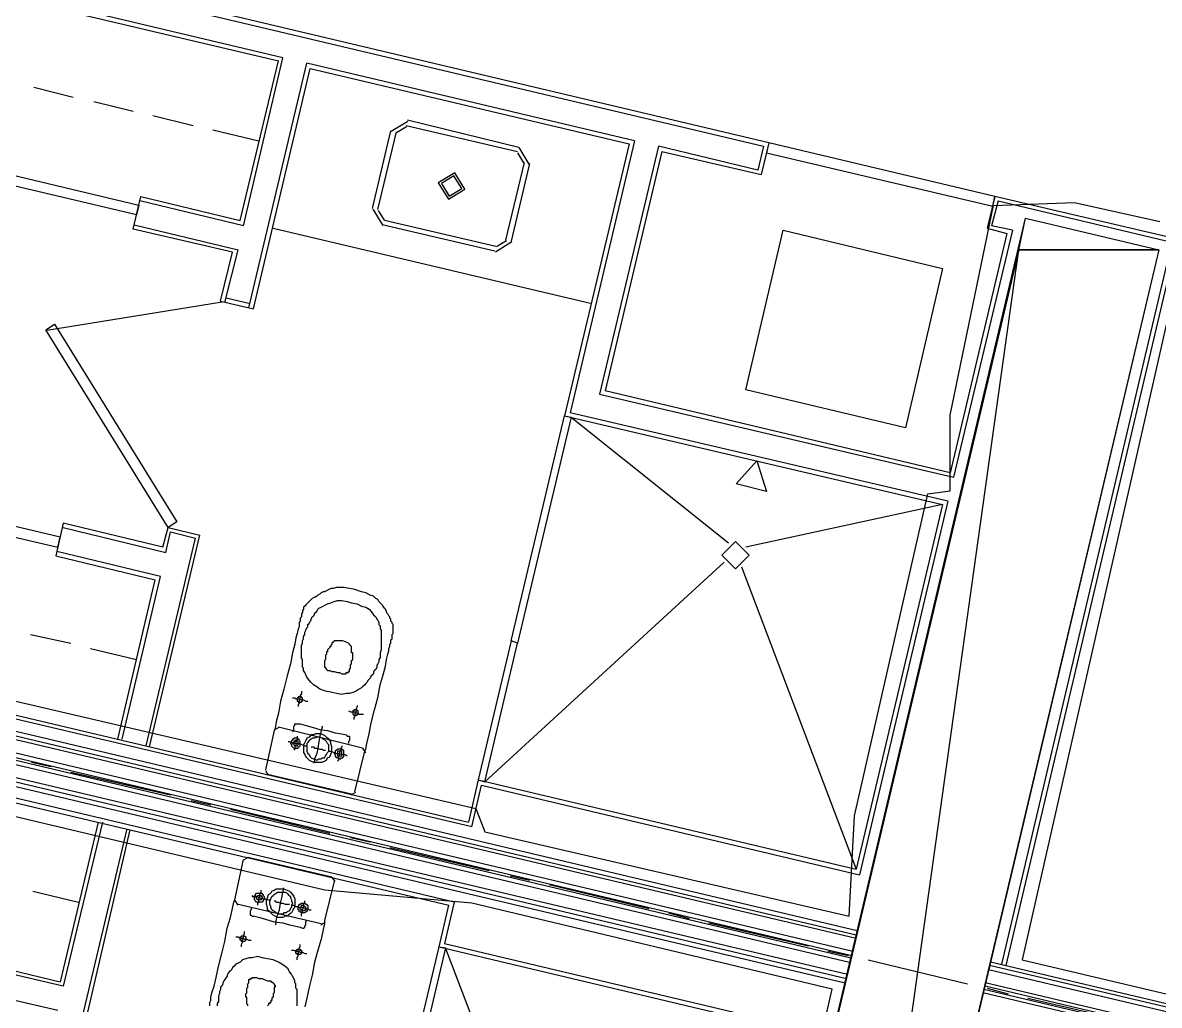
# Model space of a CAD drawing. Header units: feet. Extents: x -84 to 198, y -22 to 181.
# Drawn here: x 54.04 to 67.91, y 87.89 to 99.88 of the extents above; entities that cross this region are included whole.
import ezdxf

# ---------------------------------------------------------------- set-up
doc = ezdxf.new("R2010")
doc.units = ezdxf.units.FT
for name, color, linetype in [('A-AREA-UNIDAD', 30, 'CONTINUOUS'), ('A-LINEA', 7, 'CONTINUOUS'), ('A-LINEA-FINA', 9, 'CONTINUOUS'), ('A-MURO-CONCRETO', 8, 'CONTINUOUS')]:
    doc.layers.add(name, color=color, linetype=linetype)

msp = doc.modelspace()

# ---------------------------------------------------------------- linework, layer by layer
at = {"layer": 'A-AREA-UNIDAD'}
for points in [[(28.88, 112.5689), (29.84, 108.3733), (30.112, 105.2089), (30.048, 100.6044), (29.52, 97.0489), (29.84, 96.9778), (29.952, 97.5289), (31.52, 97.4044), (33.68, 96.8889), (33.792, 96.1244), (46.64, 93.0844), (47.6, 93.0844), (59.568, 90.2933), (59.68, 90.0089), (64.128, 88.9778), (64.192, 90.2044), (65.088, 94.1333), (65.36, 94.1689), (65.36, 95.0933), (65.888, 97.6533), (66.88, 97.6889), (67.92, 97.4578)], [(63.84, 87.7333), (63.92, 88.0889), (59.52, 89.1378), (57.728, 89.2978), (46.912, 91.8578), (46.88, 92.3378), (45.888, 92.3378), (33.312, 95.2889), (33.28, 95.7333), (32.992, 95.0044), (30.432, 95.6089), (30.24, 95.8044), (30.592, 97.1378), (30.368, 97.3689), (30.08, 97.0133), (30.048, 96.3733), (29.248, 96.3733), (28.192, 92.7644), (26.72, 89.4933), (24.64, 86.1333)], [(68.032, 96.3378), (66.24, 88.4444), (101.088, 80.2133)]]:
    msp.add_lwpolyline(points, dxfattribs=at)
at = {"layer": 'A-LINEA'}
for p, q in [((63.1467, 98.4178), (48.92, 101.7911)), ((48.96, 101.7244), (63.08, 98.3778)), ((57.2133, 99.4578), (49.1733, 101.3644)), ((49.2133, 101.2978), (57.16, 99.4178)), ((56.6933, 97.4711), (57.16, 99.4178)), ((56.7333, 97.4044), (57.2133, 99.4578)), ((56.8, 96.4044), (57.5067, 99.3911)), ((61.5067, 98.4444), (57.5067, 99.3911)), ((56.8533, 96.3911), (57.5467, 99.3244)), ((57.5467, 99.3244), (61.44, 98.4044)), ((54.1733, 99.0978), (54.6533, 98.9778)), ((54.9067, 98.9244), (55.3867, 98.8044)), ((55.6267, 98.7511), (56.12, 98.6311)), ((58.7384, 98.68), (58.5378, 98.5561)), ((58.7333, 98.6978), (60.0933, 98.3644)), ((56.36, 98.5778), (56.92, 98.4444)), ((58.3067, 97.6178), (58.5333, 98.5644)), ((58.3733, 97.6044), (58.6, 98.5511)), ((58.723, 98.6151), (58.6027, 98.5408)), ((58.72, 98.6311), (60.08, 98.3111)), ((61.44, 98.4044), (60.6533, 95.0844)), ((61.5067, 98.4444), (60.72, 95.1244)), ((63.1467, 98.4178), (63.0533, 98.0311)), ((60.1573, 98.1748), (60.083, 98.2951)), ((60.2222, 98.1594), (60.0984, 98.36)), ((61.8, 98.3778), (61.08, 95.3511)), ((61.84, 98.3111), (61.1467, 95.3911)), ((63.0133, 98.0844), (61.8, 98.3778)), ((61.84, 98.3111), (63.0533, 98.0311)), ((63.08, 98.3778), (63.0133, 98.0844)), ((60.16, 98.1778), (59.9333, 97.2311)), ((60.2267, 98.1644), (60, 97.2178)), ((56.7333, 97.4044), (55.4667, 97.7111)), ((65.9067, 97.7644), (65.8133, 97.3778)), ((65.9467, 97.7111), (65.8667, 97.4044)), ((68.1333, 97.2444), (65.9067, 97.7644)), ((65.9467, 97.7111), (68.0667, 97.2044)), ((58.3111, 97.6095), (58.435, 97.4089)), ((58.376, 97.5941), (58.4503, 97.4738)), ((55.4, 97.4178), (56.6667, 97.1111)), ((59.8, 97.0978), (58.4267, 97.4178)), ((59.8133, 97.1511), (58.4533, 97.4711)), ((56.6, 97.0844), (55.3867, 97.3644)), ((57.0933, 97.3778), (60.9867, 96.4578)), ((63.32, 97.3511), (65.2667, 96.8844)), ((66.12, 97.3511), (65.4, 94.3378)), ((65.8133, 97.3778), (66.0533, 97.3111)), ((66.12, 97.3511), (65.8667, 97.4044)), ((59.8083, 97.0889), (60.0089, 97.2127)), ((59.8236, 97.1538), (59.944, 97.2281)), ((68.0667, 97.2044), (65.9867, 88.3911)), ((68.1333, 97.2444), (66.04, 88.3778)), ((56.4533, 96.4844), (56.6, 97.0844)), ((56.5067, 96.4711), (56.6667, 97.1111)), ((56.4723, 96.475), (54.3316, 96.1287)), ((56.4533, 96.4844), (56.8533, 96.3911)), ((56.52, 96.5244), (56.8133, 96.4578)), ((33.2933, 96.0711), (64.2133, 88.7511)), ((33.2933, 96.0711), (64.2133, 88.7511)), ((33.3067, 96.1244), (64.2267, 88.8044)), ((33.3067, 96.1244), (64.2267, 88.8044)), ((33.2933, 96.0178), (64.2133, 88.7111)), ((33.2267, 95.7911), (64.1467, 88.4711)), ((33.2267, 95.7911), (64.1467, 88.4711)), ((33.24, 95.8178), (64.16, 88.4978)), ((33.24, 95.8178), (64.16, 88.4978)), ((33.2533, 95.8711), (64.1733, 88.5511)), ((33.2533, 95.8711), (64.1733, 88.5511)), ((33.2267, 95.7378), (64.1333, 88.4178)), ((33.2267, 95.7378), (64.1333, 88.4178)), ((33.16, 95.4844), (64.08, 88.1644)), ((33.16, 95.4844), (64.08, 88.1644)), ((33.1733, 95.5378), (64.0933, 88.2178)), ((33.1733, 95.5378), (64.0933, 88.2178)), ((33.1867, 95.5778), (64.1067, 88.2711)), ((61.08, 95.3511), (65.4, 94.3378)), ((60.6533, 95.0844), (65.2667, 94.0044)), ((65.3333, 94.0444), (60.72, 95.1244)), ((60.7333, 95.0711), (62.6533, 93.5378)), ((65.2667, 94.0044), (62.8667, 93.4844)), ((65.2667, 94.0044), (64.2133, 89.5511)), ((65.3333, 94.0444), (64.2533, 89.4844)), ((55.7467, 93.4844), (54.5333, 93.7778)), ((54.5333, 93.7244), (55.7867, 93.4178)), ((55.7467, 93.4844), (55.8133, 93.7244)), ((55.7867, 93.4178), (55.84, 93.6711)), ((55.8133, 93.7244), (56.2, 93.6311)), ((55.84, 93.6711), (56.1467, 93.5911)), ((55.5467, 91.0578), (56.1467, 93.5911)), ((55.5867, 91.0444), (56.2, 93.6311)), ((55.72, 93.1244), (54.4533, 93.4311)), ((62.6, 93.2978), (59.68, 90.6178)), ((62.8133, 93.2444), (64.2133, 89.5511)), ((55.2533, 91.1378), (55.72, 93.1244)), ((59.52, 90.0711), (47.2, 92.9778)), ((47.2533, 93.0178), (59.48, 90.1244)), ((55.2, 91.1378), (55.6533, 93.0844)), ((54.1333, 92.4178), (54.6267, 92.3111)), ((60.04, 92.2844), (60.04, 92.2844)), ((60.0533, 92.3644), (60.0533, 92.3644)), ((54.8667, 92.2444), (55.4267, 92.1111)), ((59.3067, 89.1511), (46.9867, 92.0711)), ((47.0133, 92.0044), (59.24, 89.1111)), ((57.1067, 91.2444), (57, 90.7644)), ((57.1641, 91.2832), (57.1079, 91.2485)), ((58.1867, 91.0311), (57.16, 91.2844)), ((58.2254, 90.9737), (58.1907, 91.0299)), ((58.0933, 90.4978), (58.2133, 90.9911)), ((54.1467, 90.8578), (54.3867, 90.8044)), ((57.0013, 90.7552), (57.0359, 90.699)), ((54.6267, 90.7378), (55.84, 90.4578)), ((57.0267, 90.7111), (58.0533, 90.4711)), ((59.6, 90.6444), (59.48, 90.1244)), ((59.6, 90.6444), (64.2133, 89.5511)), ((58.0493, 90.459), (58.1054, 90.4937)), ((56.0933, 90.3911), (56.3333, 90.3378)), ((56.5733, 90.2844), (57.7867, 89.9911)), ((54.96, 90.1244), (54.4933, 88.1778)), ((55.0133, 90.1244), (54.5333, 88.1244)), ((55.3067, 90.0444), (54.7067, 87.5111)), ((55.3467, 90.0311), (54.7467, 87.4578)), ((58.04, 89.9378), (58.28, 89.8844)), ((58.52, 89.8178), (59.7333, 89.5378)), ((56.6267, 89.1778), (56.7333, 89.6711)), ((56.7907, 89.6965), (56.7346, 89.6619)), ((56.7867, 89.6978), (57.8133, 89.4578)), ((57.84, 89.4044), (57.72, 88.9244)), ((57.8521, 89.4004), (57.8174, 89.4565)), ((59.9867, 89.4711), (60.2267, 89.4178)), ((60.4667, 89.3644), (61.68, 89.0711)), ((54.16, 89.2844), (54.72, 89.1511)), ((56.6279, 89.1685), (56.6626, 89.1124)), ((57.68, 88.8844), (56.6533, 89.1244)), ((59.12, 88.6044), (59.24, 89.1111)), ((61.92, 89.0178), (62.1733, 88.9511)), ((57.6759, 88.8724), (57.7321, 88.907)), ((62.4133, 88.8978), (63.6267, 88.6178)), ((59.12, 88.6044), (63.7333, 87.5111)), ((60.6133, 84.8978), (59.2, 88.5911)), ((63.8667, 88.5511), (64.12, 88.4978)), ((54.5333, 88.1244), (53.28, 88.4178)), ((64.36, 88.4444), (65.5733, 88.1511)), ((101.3733, 80.0178), (65.8533, 88.4178)), ((101.3467, 79.9244), (65.8267, 88.3244)), ((101.36, 79.9644), (65.84, 88.3778)), ((53.2, 88.1244), (54.4667, 87.8311)), ((101.3067, 79.7644), (65.7867, 88.1644)), ((101.3067, 79.7111), (65.7867, 88.1244)), ((101.28, 79.6311), (65.76, 88.0444)), ((101.2933, 79.6844), (65.7733, 88.0844)), ((65.8133, 88.0978), (66.0667, 88.0311)), ((66.3067, 87.9778), (67.52, 87.6978))]:
    msp.add_line(p, q, dxfattribs=at)
for points in [[(65.9067, 97.7644), (63.1467, 98.4178), (63.12, 98.2978), (65.88, 97.6444), (65.9067, 97.7644)], [(52.7067, 98.3111), (55.4533, 97.6578), (55.4267, 97.5378), (52.6667, 98.1911), (52.7067, 98.3111)], [(59.4355, 97.8527), (59.3117, 98.0533), (59.1111, 97.9295), (59.235, 97.7289), (59.4355, 97.8527)], [(59.3966, 97.8619), (59.3025, 98.0144), (59.1501, 97.9203), (59.2442, 97.7678), (59.3966, 97.8619)], [(55.3867, 97.3644), (55.48, 97.7644), (56.6933, 97.4711)], [(67.9067, 97.1111), (63.6533, 79.0978), (62.0267, 79.4844), (66.28, 97.4978), (67.9067, 97.1111)], [(66.0533, 97.3111), (65.36, 94.3911), (61.1467, 95.3911)], [(65.2667, 96.8844), (64.8133, 94.9378), (62.8667, 95.4044), (63.32, 97.3511)], [(55.8133, 93.7244), (54.32, 96.1378), (54.4267, 96.2044), (55.92, 93.7911), (55.8133, 93.7244)], [(60.7333, 95.0711), (60.08, 92.3111), (60, 92.3378), (60.6533, 95.0844), (60.7333, 95.0711)], [(60.6933, 95.0311), (60.6933, 95.0311), (60.6933, 95.0311)], [(51.7067, 94.1244), (54.4667, 93.4844), (54.4933, 93.6044), (51.7467, 94.2578), (51.7067, 94.1244)], [(54.5333, 93.7778), (54.44, 93.3778), (55.6533, 93.0844)], [(62.9067, 93.3844), (62.74, 93.5511), (62.5733, 93.3844), (62.74, 93.2178), (62.9067, 93.3844)], [(58.2133, 90.9911), (58.2267, 91.0178), (58.24, 91.0844), (58.2667, 91.2044), (58.2933, 91.3378), (58.3333, 91.4978), (58.3733, 91.6444), (58.4, 91.8044), (58.44, 91.9244), (58.4667, 92.0311), (58.48, 92.1111), (58.4933, 92.1778), (58.5067, 92.2178), (58.5067, 92.2444), (58.52, 92.2711), (58.52, 92.2844), (58.52, 92.2978), (58.5333, 92.3111), (58.5333, 92.3244), (58.5333, 92.3378), (58.5333, 92.3511), (58.5467, 92.3644), (58.5467, 92.3778), (58.5467, 92.3911), (58.5467, 92.4178), (58.56, 92.4311), (58.56, 92.4444), (58.56, 92.4578), (58.56, 92.4711), (58.56, 92.4844), (58.56, 92.4978), (58.56, 92.5111), (58.56, 92.5378), (58.5467, 92.5511), (58.5467, 92.5644), (58.5333, 92.5778), (58.5333, 92.6044), (58.52, 92.6178), (58.52, 92.6311), (58.5067, 92.6444), (58.4933, 92.6711), (58.48, 92.6844), (58.48, 92.6978), (58.4667, 92.7244), (58.4533, 92.7378), (58.44, 92.7644), (58.4267, 92.7778), (58.4133, 92.7911), (58.3867, 92.8178), (58.3733, 92.8444), (58.3467, 92.8578), (58.32, 92.8844), (58.28, 92.8978), (58.2267, 92.9244), (58.1733, 92.9378), (58.0933, 92.9644), (58.0267, 92.9778), (57.96, 92.9911), (57.9067, 92.9911), (57.8667, 92.9911), (57.8267, 92.9778), (57.8, 92.9778), (57.7733, 92.9644), (57.7467, 92.9511), (57.72, 92.9378), (57.7067, 92.9378), (57.68, 92.9244), (57.6667, 92.9111), (57.64, 92.8978), (57.6267, 92.8844), (57.6133, 92.8711), (57.6, 92.8711), (57.5733, 92.8578), (57.56, 92.8444), (57.5467, 92.8311), (57.5333, 92.8178), (57.52, 92.8044), (57.5067, 92.7911), (57.4933, 92.7778), (57.48, 92.7644), (57.4667, 92.7511), (57.4667, 92.7244), (57.4533, 92.7111), (57.4533, 92.6978), (57.4533, 92.6844), (57.44, 92.6711), (57.44, 92.6578), (57.44, 92.6444), (57.44, 92.6311), (57.4267, 92.6178), (57.4267, 92.6044), (57.4267, 92.5911), (57.4267, 92.5778), (57.4133, 92.5644), (57.4133, 92.5511), (57.4133, 92.5378), (57.4133, 92.5244), (57.4133, 92.5111), (57.4, 92.4844), (57.3867, 92.4311), (57.3733, 92.3778), (57.36, 92.2978), (57.3333, 92.1911), (57.3067, 92.0578), (57.2667, 91.9111), (57.2267, 91.7511), (57.1867, 91.6044), (57.16, 91.4578), (57.1333, 91.3511), (57.12, 91.2711), (57.1067, 91.2444)], [(57.8, 91.7111), (57.7333, 91.7244), (57.6667, 91.7511), (57.6267, 91.7778), (57.5867, 91.8044), (57.56, 91.8311), (57.5333, 91.8578), (57.5067, 91.8978), (57.4933, 91.9244), (57.48, 91.9511), (57.4667, 91.9778), (57.4667, 92.0044), (57.4533, 92.0178), (57.4533, 92.0444), (57.4533, 92.0711), (57.4533, 92.0844), (57.4533, 92.1111), (57.44, 92.1244), (57.44, 92.1511), (57.44, 92.1644), (57.44, 92.1911), (57.44, 92.2044), (57.44, 92.2311), (57.44, 92.2578), (57.44, 92.2844), (57.4533, 92.3111), (57.4533, 92.3378), (57.4667, 92.3644), (57.4667, 92.3911), (57.48, 92.4178), (57.48, 92.4444), (57.4933, 92.4711), (57.5067, 92.4978), (57.52, 92.5111), (57.52, 92.5378), (57.5333, 92.5511), (57.5467, 92.5778), (57.56, 92.5911), (57.56, 92.6044), (57.5733, 92.6311), (57.5867, 92.6444), (57.6, 92.6578), (57.6, 92.6711), (57.6133, 92.6844), (57.6267, 92.6978), (57.64, 92.7244), (57.6533, 92.7378), (57.68, 92.7511), (57.7067, 92.7644), (57.7333, 92.7778), (57.76, 92.7911), (57.8, 92.8044), (57.84, 92.8178), (57.88, 92.8311), (57.9333, 92.8311), (58, 92.8178), (58.0533, 92.8044), (58.12, 92.7911), (58.1733, 92.7644), (58.2267, 92.7511), (58.2667, 92.7244), (58.2933, 92.6978), (58.32, 92.6578), (58.3467, 92.6311), (58.36, 92.6044), (58.3733, 92.5911), (58.3867, 92.5644), (58.3867, 92.5378), (58.4, 92.5244), (58.4, 92.4978), (58.4, 92.4844), (58.4133, 92.4711), (58.4133, 92.4444), (58.4133, 92.4311), (58.4133, 92.4044), (58.4133, 92.3911), (58.4133, 92.3644), (58.4133, 92.3511), (58.4133, 92.3244), (58.4133, 92.2978), (58.4133, 92.2711), (58.4133, 92.2578), (58.4133, 92.2311), (58.4, 92.1911), (58.4, 92.1644), (58.4, 92.1378), (58.3867, 92.1111), (58.3867, 92.0844), (58.3733, 92.0578), (58.36, 92.0444), (58.36, 92.0178), (58.3467, 91.9911), (58.3333, 91.9778), (58.32, 91.9644), (58.32, 91.9378), (58.3067, 91.9244), (58.2933, 91.9111), (58.28, 91.8844), (58.2667, 91.8711), (58.2533, 91.8578), (58.24, 91.8311), (58.2267, 91.8178), (58.2133, 91.8044), (58.1867, 91.7778), (58.1733, 91.7644), (58.1467, 91.7511), (58.1067, 91.7244), (58.08, 91.7111), (58.0267, 91.6978), (57.9867, 91.6978), (57.9333, 91.6844), (57.8667, 91.6978), (57.8, 91.7111)], [(57.96, 91.9378), (57.9733, 91.9378), (57.9867, 91.9378), (57.9867, 91.9511), (58, 91.9511), (58.0133, 91.9511), (58.0133, 91.9644), (58.0267, 91.9644), (58.0267, 91.9778), (58.0267, 91.9911), (58.04, 92.0044), (58.04, 92.0178), (58.04, 92.0311), (58.04, 92.0444), (58.0533, 92.0578), (58.0533, 92.0711), (58.0533, 92.0844), (58.0533, 92.0978), (58.0667, 92.1111), (58.0667, 92.1244), (58.0667, 92.1378), (58.0667, 92.1511), (58.0667, 92.1644), (58.0667, 92.1778), (58.0667, 92.1911), (58.0533, 92.1911), (58.0533, 92.2044), (58.0533, 92.2178), (58.0533, 92.2311), (58.0533, 92.2444), (58.0533, 92.2578), (58.0533, 92.2711), (58.04, 92.2844), (58.0267, 92.2978), (58.0133, 92.3111), (57.9867, 92.3244), (57.9467, 92.3378), (57.9067, 92.3378), (57.88, 92.3378), (57.8667, 92.3378), (57.84, 92.3378), (57.8267, 92.3244), (57.8133, 92.3111), (57.8133, 92.2978), (57.8, 92.2844), (57.8, 92.2711), (57.7867, 92.2711), (57.7867, 92.2578), (57.7733, 92.2444), (57.76, 92.2311), (57.76, 92.2178), (57.76, 92.2044), (57.7467, 92.2044), (57.7467, 92.1911), (57.7467, 92.1778), (57.7333, 92.1644), (57.7333, 92.1511), (57.7333, 92.1378), (57.7333, 92.1111), (57.72, 92.0978), (57.72, 92.0844), (57.72, 92.0711), (57.72, 92.0578), (57.72, 92.0444), (57.72, 92.0311), (57.72, 92.0178), (57.7333, 92.0178), (57.7333, 92.0044), (57.7467, 91.9911), (57.76, 91.9778), (57.7867, 91.9778), (57.8133, 91.9644), (57.84, 91.9644), (57.88, 91.9511), (57.9067, 91.9511), (57.9333, 91.9378), (57.9467, 91.9378), (57.96, 91.9378)], [(59.68, 90.6178), (60.08, 92.3111), (60, 92.3378), (59.6, 90.6444), (59.68, 90.6178)], [(57.44, 91.7244), (57.44, 91.7111), (57.44, 91.6978), (57.4267, 91.6711), (57.4267, 91.6444), (57.4133, 91.6178), (57.4133, 91.5778), (57.4, 91.5644), (57.4, 91.5378)], [(57.3333, 91.6444), (57.36, 91.6444), (57.3733, 91.6311), (57.4133, 91.6311), (57.44, 91.6178), (57.4667, 91.6178), (57.4933, 91.6044), (57.5067, 91.6044), (57.52, 91.6044)], [(57.4267, 91.6578), (57.4133, 91.6578), (57.4, 91.6578), (57.4, 91.6444), (57.3867, 91.6444), (57.3867, 91.6311), (57.3867, 91.6178), (57.3867, 91.6044), (57.4, 91.6044), (57.4, 91.5911), (57.4133, 91.5911), (57.4267, 91.5911), (57.44, 91.5911), (57.44, 91.6044), (57.4533, 91.6044), (57.4533, 91.6178), (57.4533, 91.6311), (57.4533, 91.6444), (57.44, 91.6444), (57.44, 91.6578), (57.4267, 91.6578)], [(58.0133, 91.4844), (58.04, 91.4711), (58.0533, 91.4711), (58.0933, 91.4711), (58.12, 91.4578), (58.1467, 91.4444), (58.1733, 91.4444), (58.1867, 91.4444), (58.2, 91.4444)], [(58.1067, 91.4978), (58.0933, 91.4978), (58.08, 91.4978), (58.08, 91.4844), (58.0667, 91.4844), (58.0667, 91.4711), (58.0667, 91.4578), (58.0667, 91.4444), (58.08, 91.4311), (58.0933, 91.4311), (58.1067, 91.4311), (58.12, 91.4311), (58.12, 91.4444), (58.1333, 91.4444), (58.1333, 91.4578), (58.1333, 91.4711), (58.1333, 91.4844), (58.12, 91.4844), (58.12, 91.4978), (58.1067, 91.4978)], [(58.12, 91.5511), (58.12, 91.5378), (58.1067, 91.5111), (58.1067, 91.4844), (58.0933, 91.4444), (58.0933, 91.4178), (58.08, 91.4044), (58.08, 91.3778)], [(57.3333, 91.2311), (57.3467, 91.2444), (57.3467, 91.2578), (57.3467, 91.2844), (57.3467, 91.2978), (57.36, 91.3111), (57.36, 91.3244), (57.3733, 91.3244), (57.3867, 91.3244), (57.4267, 91.3244), (57.48, 91.3111), (57.5733, 91.2844), (57.6667, 91.2578), (57.76, 91.2444), (57.8533, 91.2178), (57.9333, 91.2044), (57.9867, 91.1911), (58, 91.1778), (58.0133, 91.1778), (58.0267, 91.1778), (58.0267, 91.1644), (58.0267, 91.1511), (58.0267, 91.1378), (58.0267, 91.1244), (58.0133, 91.1111), (58.0133, 91.0978), (58.0133, 91.0844)], [(57.3867, 91.1778), (57.3867, 91.1644), (57.3867, 91.1378), (57.3733, 91.1111), (57.3733, 91.0711), (57.36, 91.0444), (57.36, 91.0178), (57.3467, 91.0044)], [(57.68, 91.2044), (57.64, 91.2044), (57.6133, 91.2044), (57.5867, 91.1911), (57.56, 91.1911), (57.5333, 91.1644), (57.5067, 91.1511), (57.4933, 91.1244), (57.48, 91.0978), (57.4667, 91.0711), (57.4667, 91.0311), (57.4667, 91.0044), (57.4667, 90.9778), (57.48, 90.9511), (57.4933, 90.9244), (57.52, 90.8978), (57.5333, 90.8844), (57.56, 90.8711), (57.6, 90.8578), (57.6267, 90.8578), (57.6533, 90.8578), (57.6933, 90.8578), (57.72, 90.8711), (57.7467, 90.8844), (57.76, 90.9111), (57.7867, 90.9244), (57.8, 90.9511), (57.8133, 90.9911), (57.8133, 91.0178), (57.8133, 91.0444), (57.8, 91.0844), (57.8, 91.1111), (57.7733, 91.1378), (57.76, 91.1511), (57.7333, 91.1778), (57.7067, 91.1911), (57.68, 91.2044)], [(57.6667, 91.1644), (57.64, 91.1644), (57.6267, 91.1644), (57.6, 91.1511), (57.5733, 91.1511), (57.56, 91.1378), (57.5333, 91.1244), (57.52, 91.0978), (57.5067, 91.0844), (57.5067, 91.0578), (57.5067, 91.0311), (57.5067, 91.0044), (57.5067, 90.9911), (57.52, 90.9644), (57.5333, 90.9511), (57.5467, 90.9244), (57.56, 90.9111), (57.5867, 90.8978), (57.6, 90.8978), (57.6267, 90.8844), (57.6533, 90.8978), (57.68, 90.8978), (57.6933, 90.9111), (57.72, 90.9111), (57.7333, 90.9378), (57.7467, 90.9511), (57.76, 90.9778), (57.7733, 90.9911), (57.7733, 91.0178), (57.7733, 91.0444), (57.7733, 91.0711), (57.76, 91.0844), (57.7467, 91.1111), (57.7333, 91.1244), (57.7067, 91.1378), (57.6933, 91.1511), (57.6667, 91.1644)], [(57.6933, 91.2978), (57.6933, 91.2844), (57.68, 91.2444), (57.6667, 91.1778), (57.6533, 91.1111), (57.64, 91.0311), (57.6267, 90.9644), (57.6, 90.8978), (57.6, 90.8578), (57.5867, 90.8444)], [(57.28, 91.1111), (57.2933, 91.1111), (57.3067, 91.0978), (57.3467, 91.0978), (57.3733, 91.0844), (57.4133, 91.0844), (57.4533, 91.0711), (57.48, 91.0578), (57.4933, 91.0578), (57.5067, 91.0578)], [(57.3867, 91.1511), (57.3733, 91.1511), (57.36, 91.1511), (57.3467, 91.1511), (57.3467, 91.1378), (57.3333, 91.1378), (57.3333, 91.1244), (57.32, 91.1244), (57.32, 91.1111), (57.3067, 91.0978), (57.3067, 91.0844), (57.32, 91.0711), (57.32, 91.0578), (57.3333, 91.0444), (57.3467, 91.0311), (57.36, 91.0311), (57.3733, 91.0311), (57.3867, 91.0311), (57.4, 91.0311), (57.4, 91.0444), (57.4133, 91.0444), (57.4267, 91.0578), (57.4267, 91.0711), (57.4267, 91.0844), (57.4267, 91.0978), (57.4267, 91.1111), (57.4133, 91.1244), (57.4133, 91.1378), (57.4, 91.1378), (57.3867, 91.1511)], [(57.3733, 91.1244), (57.36, 91.1244), (57.36, 91.1111), (57.3467, 91.1111), (57.3467, 91.0978), (57.3333, 91.0844), (57.3467, 91.0844), (57.3467, 91.0711), (57.36, 91.0578), (57.3733, 91.0578), (57.3867, 91.0578), (57.4, 91.0711), (57.4, 91.0844), (57.4, 91.0978), (57.4, 91.1111), (57.3867, 91.1111), (57.3867, 91.1244), (57.3733, 91.1244)], [(57.56, 91.0444), (57.5867, 91.0444), (57.6, 91.0311), (57.6267, 91.0311), (57.6667, 91.0178), (57.6933, 91.0178), (57.7067, 91.0044), (57.7333, 91.0044)], [(57.9333, 91.0578), (57.9333, 91.0444), (57.92, 91.0311), (57.92, 91.0044), (57.9067, 90.9778), (57.9067, 90.9511), (57.8933, 90.9244), (57.8933, 90.8978), (57.8933, 90.8844), (57.88, 90.8711)], [(57.7733, 90.9911), (57.7867, 90.9911), (57.8, 90.9911), (57.84, 90.9778), (57.8667, 90.9644), (57.9067, 90.9644), (57.9467, 90.9511), (57.9733, 90.9511), (58, 90.9378)], [(57.92, 91.0178), (57.9067, 91.0178), (57.8933, 91.0178), (57.88, 91.0178), (57.8667, 91.0044), (57.8533, 90.9911), (57.8533, 90.9778), (57.84, 90.9644), (57.8533, 90.9511), (57.8533, 90.9378), (57.8533, 90.9244), (57.8667, 90.9244), (57.8667, 90.9111), (57.88, 90.9111), (57.8933, 90.9111), (57.9067, 90.8978), (57.92, 90.8978), (57.92, 90.9111), (57.9333, 90.9111), (57.9467, 90.9111), (57.9467, 90.9244), (57.96, 90.9244), (57.96, 90.9378), (57.96, 90.9511), (57.96, 90.9644), (57.96, 90.9778), (57.96, 90.9911), (57.96, 91.0044), (57.9467, 91.0044), (57.9333, 91.0178), (57.92, 91.0178)], [(57.92, 90.9911), (57.9067, 90.9911), (57.8933, 90.9911), (57.88, 90.9911), (57.88, 90.9778), (57.88, 90.9644), (57.88, 90.9511), (57.88, 90.9378), (57.8933, 90.9378), (57.9067, 90.9378), (57.92, 90.9378), (57.9333, 90.9378), (57.9333, 90.9511), (57.9333, 90.9644), (57.9333, 90.9778), (57.9333, 90.9911), (57.92, 90.9911)], [(59.6533, 90.6711), (59.6533, 90.6711), (59.6533, 90.6711)], [(59.52, 90.0711), (59.64, 90.5778), (64.2533, 89.4844)], [(56.84, 89.2311), (56.84, 89.2178), (56.8667, 89.2178), (56.8933, 89.2178), (56.9333, 89.2044), (56.9733, 89.1911), (57, 89.1911), (57.04, 89.1778), (57.0533, 89.1778), (57.0667, 89.1778)], [(56.9067, 89.1511), (56.8933, 89.1511), (56.88, 89.1644), (56.8667, 89.1778), (56.8667, 89.1911), (56.8667, 89.2044), (56.8667, 89.2178), (56.8667, 89.2311), (56.88, 89.2311), (56.88, 89.2444), (56.8933, 89.2578), (56.9067, 89.2578), (56.92, 89.2578), (56.9333, 89.2578), (56.9467, 89.2578), (56.96, 89.2578), (56.96, 89.2444), (56.9733, 89.2444), (56.9733, 89.2311), (56.9867, 89.2178), (56.9867, 89.2044), (56.9867, 89.1911), (56.9867, 89.1778), (56.9733, 89.1778), (56.9733, 89.1644), (56.96, 89.1511), (56.9467, 89.1511), (56.9333, 89.1511), (56.92, 89.1511), (56.9067, 89.1511)], [(56.92, 89.1778), (56.9067, 89.1778), (56.8933, 89.1911), (56.8933, 89.2044), (56.8933, 89.2178), (56.9067, 89.2311), (56.92, 89.2311), (56.9333, 89.2311), (56.9467, 89.2311), (56.9467, 89.2178), (56.96, 89.2178), (56.96, 89.2044), (56.96, 89.1911), (56.9467, 89.1911), (56.9467, 89.1778), (56.9333, 89.1778), (56.92, 89.1778)], [(56.9067, 89.1111), (56.9067, 89.1378), (56.92, 89.1511), (56.92, 89.1911), (56.9333, 89.2178), (56.9333, 89.2444), (56.9467, 89.2711), (56.9467, 89.2844), (56.9467, 89.2978)], [(57.1467, 88.9644), (57.12, 88.9778), (57.0933, 88.9911), (57.0667, 89.0178), (57.0533, 89.0311), (57.0267, 89.0578), (57.0267, 89.0844), (57.0133, 89.1244), (57.0133, 89.1511), (57.0133, 89.1778), (57.0267, 89.2044), (57.04, 89.2444), (57.0667, 89.2578), (57.08, 89.2844), (57.1067, 89.2978), (57.1333, 89.3111), (57.1733, 89.3111), (57.2, 89.3111), (57.2267, 89.3111), (57.2667, 89.2978), (57.2933, 89.2844), (57.3067, 89.2711), (57.3333, 89.2444), (57.3467, 89.2178), (57.36, 89.1911), (57.36, 89.1644), (57.36, 89.1378), (57.36, 89.0978), (57.3467, 89.0711), (57.3333, 89.0444), (57.32, 89.0178), (57.2933, 89.0044), (57.2667, 88.9778), (57.24, 88.9778), (57.2133, 88.9644), (57.1867, 88.9644), (57.1467, 88.9644)], [(57.16, 89.0044), (57.1333, 89.0178), (57.12, 89.0311), (57.0933, 89.0444), (57.08, 89.0578), (57.0667, 89.0844), (57.0667, 89.0978), (57.0533, 89.1244), (57.0533, 89.1511), (57.0533, 89.1778), (57.0667, 89.1911), (57.08, 89.2178), (57.0933, 89.2311), (57.1067, 89.2444), (57.1333, 89.2578), (57.1467, 89.2711), (57.1733, 89.2711), (57.2, 89.2711), (57.2267, 89.2711), (57.24, 89.2711), (57.2667, 89.2578), (57.28, 89.2444), (57.3067, 89.2178), (57.3067, 89.2044), (57.32, 89.1778), (57.32, 89.1644), (57.3333, 89.1378), (57.32, 89.1111), (57.32, 89.0844), (57.3067, 89.0711), (57.2933, 89.0444), (57.2667, 89.0311), (57.2533, 89.0178), (57.2267, 89.0178), (57.2133, 89.0044), (57.1867, 89.0044), (57.16, 89.0044)], [(57.12, 88.8711), (57.1333, 88.8844), (57.1333, 88.9244), (57.1467, 88.9911), (57.1733, 89.0578), (57.1867, 89.1378), (57.2, 89.2044), (57.2133, 89.2711), (57.2267, 89.3111), (57.2267, 89.3244)], [(56.32, 87.8844), (56.32, 87.8978), (56.32, 87.9244), (56.3333, 87.9511), (56.3333, 87.9911), (56.3467, 88.0444), (56.3733, 88.1244), (56.4, 88.2311), (56.4267, 88.3644), (56.4667, 88.5244), (56.5067, 88.6711), (56.5333, 88.8311), (56.5733, 88.9644), (56.6, 89.0711), (56.6133, 89.1511), (56.6267, 89.1778)], [(56.8267, 89.0844), (56.8267, 89.0711), (56.8267, 89.0578), (56.8133, 89.0444), (56.8133, 89.0311), (56.8133, 89.0178), (56.8133, 89.0044), (56.8133, 88.9911), (56.8267, 88.9911), (56.84, 88.9778), (56.8667, 88.9778), (56.9333, 88.9644), (57.0133, 88.9378), (57.1067, 88.9111), (57.2133, 88.8978), (57.2933, 88.8711), (57.3733, 88.8578), (57.4267, 88.8444), (57.4533, 88.8311), (57.4667, 88.8311), (57.48, 88.8444), (57.48, 88.8578), (57.4933, 88.8711), (57.4933, 88.8844), (57.4933, 88.8978), (57.4933, 88.9111), (57.5067, 88.9244)], [(57.1067, 89.1644), (57.12, 89.1644), (57.1333, 89.1511), (57.16, 89.1511), (57.1867, 89.1378), (57.2133, 89.1378), (57.24, 89.1244), (57.2667, 89.1244), (57.28, 89.1244), (57.2933, 89.1244)], [(57.3333, 89.1111), (57.3467, 89.1111), (57.36, 89.0978), (57.3867, 89.0978), (57.4267, 89.0844), (57.4667, 89.0844), (57.4933, 89.0711), (57.5333, 89.0578), (57.5467, 89.0578), (57.56, 89.0578)], [(57.4533, 89.0178), (57.44, 89.0178), (57.4267, 89.0311), (57.4133, 89.0311), (57.4133, 89.0444), (57.4, 89.0578), (57.4, 89.0711), (57.4, 89.0844), (57.4, 89.0978), (57.4133, 89.1111), (57.4133, 89.1244), (57.4267, 89.1244), (57.44, 89.1378), (57.4533, 89.1378), (57.4667, 89.1378), (57.48, 89.1378), (57.4933, 89.1244), (57.5067, 89.1244), (57.5067, 89.1111), (57.52, 89.1111), (57.52, 89.0978), (57.52, 89.0844), (57.52, 89.0711), (57.52, 89.0578), (57.5067, 89.0444), (57.5067, 89.0311), (57.4933, 89.0311), (57.48, 89.0178), (57.4667, 89.0178), (57.4533, 89.0178)], [(57.4533, 89.0444), (57.44, 89.0444), (57.44, 89.0578), (57.4267, 89.0578), (57.4267, 89.0711), (57.4267, 89.0844), (57.44, 89.0978), (57.44, 89.1111), (57.4533, 89.1111), (57.4667, 89.1111), (57.48, 89.0978), (57.4933, 89.0844), (57.4933, 89.0711), (57.4933, 89.0578), (57.48, 89.0578), (57.48, 89.0444), (57.4667, 89.0444), (57.4533, 89.0444)], [(57.44, 88.9778), (57.44, 88.9911), (57.44, 89.0044), (57.4533, 89.0311), (57.4533, 89.0578), (57.4667, 89.0844), (57.4667, 89.1244), (57.48, 89.1378), (57.48, 89.1644)], [(59.3067, 89.1511), (59.1867, 88.6444), (63.8, 87.5511)], [(57.72, 88.9244), (57.72, 88.8844), (57.7067, 88.8178), (57.68, 88.6978), (57.64, 88.5644), (57.6, 88.4178), (57.5733, 88.2578), (57.5333, 88.1111), (57.5067, 87.9778), (57.48, 87.8711)], [(56.64, 88.7244), (56.6533, 88.7244), (56.6667, 88.7244), (56.6933, 88.7111), (56.72, 88.7111), (56.7467, 88.6978), (56.7733, 88.6978), (56.8, 88.6844), (56.8133, 88.6844), (56.8267, 88.6844)], [(56.72, 88.6711), (56.7067, 88.6711), (56.7067, 88.6844), (56.6933, 88.6844), (56.6933, 88.6978), (56.6933, 88.7111), (56.6933, 88.7244), (56.7067, 88.7244), (56.7067, 88.7378), (56.72, 88.7378), (56.7333, 88.7378), (56.7467, 88.7378), (56.76, 88.7244), (56.76, 88.7111), (56.76, 88.6978), (56.76, 88.6844), (56.7467, 88.6711), (56.7333, 88.6711), (56.72, 88.6711)], [(56.7067, 88.6044), (56.7067, 88.6178), (56.7067, 88.6311), (56.72, 88.6578), (56.72, 88.6844), (56.7333, 88.7111), (56.7333, 88.7511), (56.7467, 88.7644), (56.7467, 88.7911)], [(57.32, 88.5644), (57.3333, 88.5644), (57.3467, 88.5644), (57.3733, 88.5511), (57.4, 88.5511), (57.4267, 88.5378), (57.4533, 88.5378), (57.48, 88.5244), (57.4933, 88.5244), (57.5067, 88.5244)], [(57.4, 88.5111), (57.3867, 88.5111), (57.3867, 88.5244), (57.3733, 88.5244), (57.3733, 88.5378), (57.3733, 88.5511), (57.3733, 88.5644), (57.3867, 88.5644), (57.3867, 88.5778), (57.4, 88.5778), (57.4133, 88.5778), (57.4267, 88.5778), (57.4267, 88.5644), (57.44, 88.5644), (57.44, 88.5511), (57.44, 88.5378), (57.44, 88.5244), (57.4267, 88.5111), (57.4133, 88.5111), (57.4, 88.5111)], [(57.3867, 88.4444), (57.3867, 88.4578), (57.3867, 88.4711), (57.4, 88.4978), (57.4, 88.5244), (57.4133, 88.5511), (57.4133, 88.5911), (57.4267, 88.6044), (57.4267, 88.6311)], [(59.2, 88.5911), (58.8, 86.8978), (58.72, 86.9111), (59.12, 88.6044), (59.2, 88.5911)], [(59.1467, 88.5511), (59.1467, 88.5511), (59.1467, 88.5511)], [(53.1867, 88.0711), (53.28, 88.4711), (54.4933, 88.1778)], [(57.0267, 88.4578), (56.96, 88.4711), (56.9067, 88.4844), (56.84, 88.4711), (56.8, 88.4711), (56.76, 88.4578), (56.72, 88.4444), (56.6933, 88.4178), (56.6667, 88.4044), (56.64, 88.3911), (56.6133, 88.3644), (56.6, 88.3511), (56.5867, 88.3244), (56.5733, 88.3111), (56.56, 88.2978), (56.5467, 88.2844), (56.5333, 88.2578), (56.5333, 88.2444), (56.52, 88.2311), (56.5067, 88.2044), (56.4933, 88.1911), (56.48, 88.1644), (56.48, 88.1511), (56.4667, 88.1244), (56.4533, 88.1111), (56.4533, 88.0844), (56.44, 88.0578), (56.44, 88.0311), (56.4267, 88.0044), (56.4267, 87.9644), (56.4267, 87.9378), (56.4133, 87.9111), (56.4133, 87.8844)], [(57.3867, 87.8844), (57.3867, 87.9111), (57.3867, 87.9378), (57.3867, 87.9511), (57.3867, 87.9778), (57.3867, 88.0044), (57.3867, 88.0178), (57.3867, 88.0444), (57.3867, 88.0578), (57.3867, 88.0844), (57.3733, 88.0978), (57.3733, 88.1244), (57.3733, 88.1511), (57.36, 88.1644), (57.36, 88.1911), (57.3467, 88.2178), (57.3333, 88.2444), (57.32, 88.2711), (57.2933, 88.2978), (57.28, 88.3378), (57.24, 88.3644), (57.2, 88.3911), (57.16, 88.4178), (57.0933, 88.4444), (57.0267, 88.4578)], [(56.7867, 87.8844), (56.7867, 87.8978), (56.7733, 87.9111), (56.7733, 87.9244), (56.7733, 87.9378), (56.7733, 87.9511), (56.7733, 87.9644), (56.7733, 87.9778), (56.7733, 87.9911), (56.76, 87.9911), (56.76, 88.0044), (56.76, 88.0178), (56.76, 88.0311), (56.7733, 88.0444), (56.7733, 88.0578), (56.7733, 88.0711), (56.7733, 88.0844), (56.7733, 88.0978), (56.7867, 88.1111), (56.7867, 88.1244), (56.7867, 88.1378), (56.7867, 88.1511), (56.8, 88.1644), (56.8, 88.1778), (56.8, 88.1911), (56.8, 88.2044), (56.8133, 88.2044), (56.8133, 88.2178), (56.8267, 88.2178), (56.84, 88.2178), (56.84, 88.2311), (56.8533, 88.2311), (56.8667, 88.2311), (56.88, 88.2311), (56.8933, 88.2311), (56.92, 88.2178), (56.96, 88.2178), (56.9867, 88.2044), (57.0267, 88.1911), (57.0533, 88.1911), (57.0667, 88.1911), (57.0667, 88.1778)], [(57.0667, 88.1778), (57.08, 88.1778), (57.0933, 88.1644), (57.1067, 88.1511), (57.1067, 88.1378), (57.12, 88.1378), (57.12, 88.1244), (57.12, 88.1111), (57.1067, 88.1111), (57.1067, 88.0978), (57.1067, 88.0844), (57.1067, 88.0711), (57.1067, 88.0578), (57.1067, 88.0444), (57.0933, 88.0311), (57.0933, 88.0178), (57.0933, 88.0044), (57.0933, 87.9911), (57.08, 87.9778), (57.08, 87.9644), (57.08, 87.9511), (57.0667, 87.9511), (57.0667, 87.9378), (57.0667, 87.9244), (57.0533, 87.9244), (57.0533, 87.9111), (57.04, 87.9111), (57.04, 87.8978), (57.0267, 87.8844)]]:
    msp.add_lwpolyline(points, dxfattribs=at)
at = {"layer": 'A-LINEA-FINA'}
msp.add_lwpolyline([(63.12, 94.1644), (62.7467, 94.2578), (63, 94.5378), (63.12, 94.1644), (63.12, 94.1644)], dxfattribs=at)
at = {"layer": 'A-MURO-CONCRETO'}
for points in [[(66.28, 97.4978), (67.9067, 97.1111), (66.2, 97.1111), (66.28, 97.4978), (66.28, 97.4978)], [(66.2, 97.1111), (62.0267, 79.4844), (63.7333, 79.4844), (66.2, 97.1111)], [(66.2, 97.1111), (67.9067, 97.1111), (63.7333, 79.4844), (66.2, 97.1111), (66.2, 97.1111)]]:
    msp.add_lwpolyline(points, dxfattribs=at)

doc.saveas('drawing.dxf')
